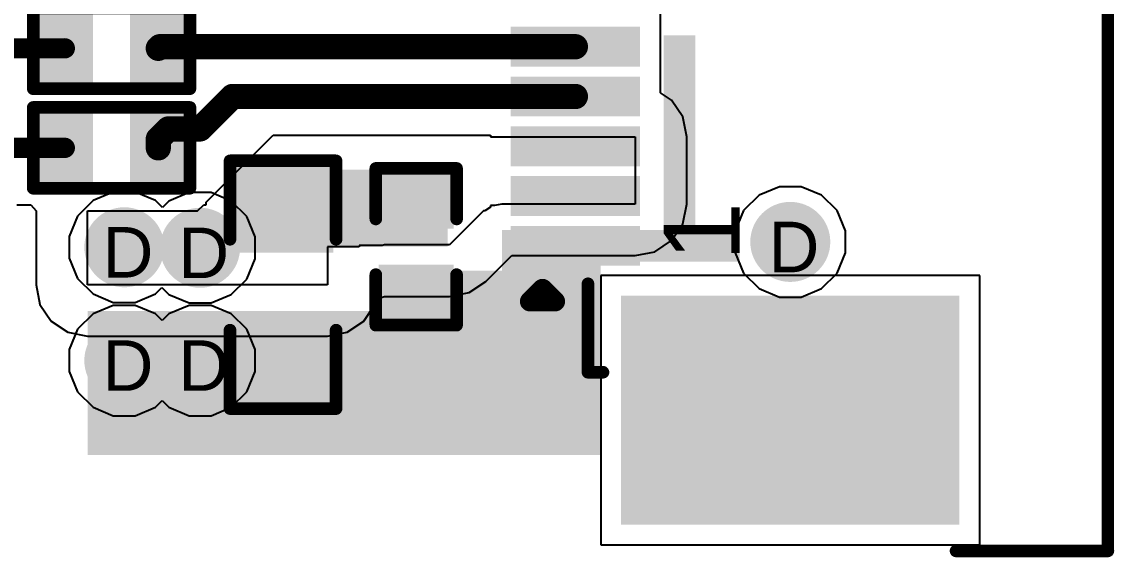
# Model space of a CAD drawing. Header units: inches. Extents: x 0 to 5032, y 0 to 5323.
# Drawn here: x 46.19 to 57.17, y 35.01 to 40.39 of the extents above; entities that cross this region are included whole.
import ezdxf

# ---------------------------------------------------------------- set-up
doc = ezdxf.new("R2010")
doc.units = ezdxf.units.IN
for name, color, linetype in [('Bottom Layer', 5, 'Continuous'), ('Bottom Solder', 6, 'Continuous'), ('Drill Drawing', 1, 'Continuous'), ('Layer 1', 16, 'Continuous'), ('Layer 2', 76, 'Continuous'), ('Top Layer', 1, 'Continuous'), ('Top Overlay', 2, 'Continuous'), ('Top Paste', 8, 'Continuous'), ('Top Solder', 216, 'Continuous'), ('Via Holes', 16, 'Continuous')]:
    doc.layers.add(name, color=color, linetype=linetype)
doc.styles.add('Arial', font='', dxfattribs={"height": 0.2})
doc.styles.get('Arial').set_extended_font_data('Arial')

# ---------------------------------------------------------------- blocks, each defined once
blk = doc.blocks.new('R___0402_399')
at = {"layer": 'Top Layer'}
for points in [[(-0.699, -0.318), (-0.699, 0.318), (-0.241, 0.318), (-0.241, -0.318)], [(0.241, -0.318), (0.241, 0.318), (0.699, 0.318), (0.699, -0.318)]]:
    blk.add_hatch(color=1, dxfattribs=at).paths.add_polyline_path(points)
at = {"layer": 'Top Paste'}
for points in [[(-0.699, -0.318), (-0.699, 0.318), (-0.241, 0.318), (-0.241, -0.318)], [(0.241, -0.318), (0.241, 0.318), (0.699, 0.318), (0.699, -0.318)]]:
    blk.add_hatch(color=8, dxfattribs=at).paths.add_polyline_path(points)
at = {"layer": 'Top Solder'}
for points in [[(-0.754, -0.373), (-0.754, 0.373), (-0.186, 0.373), (-0.186, -0.373)], [(0.186, -0.373), (0.186, 0.373), (0.754, 0.373), (0.754, -0.373)]]:
    blk.add_hatch(color=216, dxfattribs=at).paths.add_polyline_path(points)
at = {"layer": 'Top Overlay'}
for points in [[(-0.787, -0.406, 0.127, 0.127, 0), (-0.787, 0.406, 0.127, 0.127, 0)], [(-0.787, 0.406, 0.127, 0.127, 0), (0.787, 0.406, 0.127, 0.127, 0)], [(0.787, -0.406, 0.127, 0.127, 0), (0.787, 0.406, 0.127, 0.127, 0)], [(-0.787, -0.406, 0.127, 0.127, 0), (0.787, -0.406, 0.127, 0.127, 0)], [(-0.813, -0.432, 0.00323, 0.00323, 0), (0.813, -0.432, 0.00323, 0.00323, 0)]]:
    blk.add_lwpolyline(points, format="xyseb", dxfattribs=at)
for points in [[(-0.819, 0.406, 0.0635, 0.0635, 1), (-0.756, 0.406, 0.0635, 0.0635, 1)], [(-0.819, 0.406, 0.0635, 0.0635, 1), (-0.756, 0.406, 0.0635, 0.0635, 1)], [(0.756, 0.406, 0.0635, 0.0635, 1), (0.819, 0.406, 0.0635, 0.0635, 1)], [(0.756, 0.406, 0.0635, 0.0635, 1), (0.819, 0.406, 0.0635, 0.0635, 1)], [(-0.819, -0.406, 0.0635, 0.0635, 1), (-0.756, -0.406, 0.0635, 0.0635, 1)], [(-0.819, -0.406, 0.0635, 0.0635, 1), (-0.756, -0.406, 0.0635, 0.0635, 1)], [(-0.814, -0.432, 0.00161, 0.00161, 1), (-0.812, -0.432, 0.00161, 0.00161, 1)], [(0.756, -0.406, 0.0635, 0.0635, 1), (0.819, -0.406, 0.0635, 0.0635, 1)], [(0.756, -0.406, 0.0635, 0.0635, 1), (0.819, -0.406, 0.0635, 0.0635, 1)], [(0.812, -0.432, 0.00161, 0.00161, 1), (0.814, -0.432, 0.00161, 0.00161, 1)]]:
    blk.add_lwpolyline(points, format="xyseb", close=True, dxfattribs=at)
blk = doc.blocks.new('R___0402_400')
at = {"layer": 'Top Layer'}
for points in [[(-0.699, -0.318), (-0.699, 0.318), (-0.241, 0.318), (-0.241, -0.318)], [(0.241, -0.318), (0.241, 0.318), (0.699, 0.318), (0.699, -0.318)]]:
    blk.add_hatch(color=1, dxfattribs=at).paths.add_polyline_path(points)
at = {"layer": 'Top Paste'}
for points in [[(-0.699, -0.318), (-0.699, 0.318), (-0.241, 0.318), (-0.241, -0.318)], [(0.241, -0.318), (0.241, 0.318), (0.699, 0.318), (0.699, -0.318)]]:
    blk.add_hatch(color=8, dxfattribs=at).paths.add_polyline_path(points)
at = {"layer": 'Top Solder'}
for points in [[(-0.754, -0.373), (-0.754, 0.373), (-0.186, 0.373), (-0.186, -0.373)], [(0.186, -0.373), (0.186, 0.373), (0.754, 0.373), (0.754, -0.373)]]:
    blk.add_hatch(color=216, dxfattribs=at).paths.add_polyline_path(points)
at = {"layer": 'Top Overlay'}
for points in [[(-0.787, -0.406, 0.127, 0.127, 0), (-0.787, 0.406, 0.127, 0.127, 0)], [(-0.787, 0.406, 0.127, 0.127, 0), (0.787, 0.406, 0.127, 0.127, 0)], [(0.787, -0.406, 0.127, 0.127, 0), (0.787, 0.406, 0.127, 0.127, 0)], [(-0.787, -0.406, 0.127, 0.127, 0), (0.787, -0.406, 0.127, 0.127, 0)], [(-0.813, -0.432, 0.00323, 0.00323, 0), (0.813, -0.432, 0.00323, 0.00323, 0)]]:
    blk.add_lwpolyline(points, format="xyseb", dxfattribs=at)
for points in [[(-0.819, 0.406, 0.0635, 0.0635, 1), (-0.756, 0.406, 0.0635, 0.0635, 1)], [(-0.819, 0.406, 0.0635, 0.0635, 1), (-0.756, 0.406, 0.0635, 0.0635, 1)], [(0.756, 0.406, 0.0635, 0.0635, 1), (0.819, 0.406, 0.0635, 0.0635, 1)], [(0.756, 0.406, 0.0635, 0.0635, 1), (0.819, 0.406, 0.0635, 0.0635, 1)], [(-0.819, -0.406, 0.0635, 0.0635, 1), (-0.756, -0.406, 0.0635, 0.0635, 1)], [(-0.819, -0.406, 0.0635, 0.0635, 1), (-0.756, -0.406, 0.0635, 0.0635, 1)], [(-0.814, -0.432, 0.00161, 0.00161, 1), (-0.812, -0.432, 0.00161, 0.00161, 1)], [(0.756, -0.406, 0.0635, 0.0635, 1), (0.819, -0.406, 0.0635, 0.0635, 1)], [(0.756, -0.406, 0.0635, 0.0635, 1), (0.819, -0.406, 0.0635, 0.0635, 1)], [(0.812, -0.432, 0.00161, 0.00161, 1), (0.814, -0.432, 0.00161, 0.00161, 1)]]:
    blk.add_lwpolyline(points, format="xyseb", close=True, dxfattribs=at)
blk = doc.blocks.new('AFC07_S32ECA_00_430')
at = {"layer": 'Top Layer'}
for points in [[(-7.885, 1.679), (-7.585, 1.679), (-7.585, 0.48), (-7.885, 0.48)], [(-7.385, 1.679), (-7.085, 1.679), (-7.085, 0.48), (-7.385, 0.48)], [(-6.885, 1.679), (-6.585, 1.679), (-6.585, 0.48), (-6.885, 0.48)], [(-6.385, 1.679), (-6.085, 1.679), (-6.085, 0.48), (-6.385, 0.48)], [(-5.885, 1.679), (-5.585, 1.679), (-5.585, 0.48), (-5.885, 0.48)], [(-10.486, 0.57), (-8.286, 0.57), (-8.286, -2.729), (-10.486, -2.729)]]:
    blk.add_hatch(color=1, dxfattribs=at).paths.add_polyline_path(points)
at = {"layer": 'Top Paste'}
for points in [[(-7.885, 1.679), (-7.585, 1.679), (-7.585, 0.48), (-7.885, 0.48)], [(-7.385, 1.679), (-7.085, 1.679), (-7.085, 0.48), (-7.385, 0.48)], [(-6.885, 1.679), (-6.585, 1.679), (-6.585, 0.48), (-6.885, 0.48)], [(-6.385, 1.679), (-6.085, 1.679), (-6.085, 0.48), (-6.385, 0.48)], [(-5.885, 1.679), (-5.585, 1.679), (-5.585, 0.48), (-5.885, 0.48)], [(-10.486, 0.57), (-8.286, 0.57), (-8.286, -2.729), (-10.486, -2.729)]]:
    blk.add_hatch(color=8, dxfattribs=at).paths.add_polyline_path(points)
at = {"layer": 'Top Solder'}
for points in [[(-7.936, 1.73), (-7.535, 1.73), (-7.535, 0.429), (-7.936, 0.429)], [(-7.436, 1.73), (-7.035, 1.73), (-7.035, 0.429), (-7.436, 0.429)], [(-6.936, 1.73), (-6.535, 1.73), (-6.535, 0.429), (-6.936, 0.429)], [(-6.436, 1.73), (-6.035, 1.73), (-6.035, 0.429), (-6.436, 0.429)], [(-5.936, 1.73), (-5.535, 1.73), (-5.535, 0.429), (-5.936, 0.429)], [(-10.537, 0.621), (-8.236, 0.621), (-8.236, -2.78), (-10.537, -2.78)]]:
    blk.add_hatch(color=216, dxfattribs=at).paths.add_polyline_path(points)
at = {"layer": 'Top Overlay'}
for points in [[(-8.294, 1.537, 0.2, 0.2, 0), (-8.294, 1.283, 0.2, 0.2, 0)], [(-8.294, 1.537, 0.2, 0.2, 0), (-8.167, 1.41, 0.2, 0.2, 0)], [(-8.167, 1.41, 0.2, 0.2, 0), (-8.294, 1.283, 0.2, 0.2, 0)], [(-9.005, 0.953, 0.127, 0.127, 0), (-9.005, 0.802, 0.127, 0.127, 0)], [(-9.005, 0.953, 0.127, 0.127, 0), (-8.117, 0.953, 0.127, 0.127, 0)], [(-10.8, -2.746, 0.127, 0.127, 0), (-10.8, -4.271, 0.127, 0.127, 0)], [(-10.8, -4.271, 0.127, 0.127, 0), (10.8, -4.271, 0.127, 0.127, 0)]]:
    blk.add_lwpolyline(points, format="xyseb", dxfattribs=at)
for points in [[(-8.344, 1.537, 0.1, 0.1, 1), (-8.244, 1.537, 0.1, 0.1, 1)], [(-8.344, 1.537, 0.1, 0.1, 1), (-8.244, 1.537, 0.1, 0.1, 1)], [(-8.217, 1.41, 0.1, 0.1, 1), (-8.117, 1.41, 0.1, 0.1, 1)], [(-8.217, 1.41, 0.1, 0.1, 1), (-8.117, 1.41, 0.1, 0.1, 1)], [(-8.344, 1.283, 0.1, 0.1, 1), (-8.244, 1.283, 0.1, 0.1, 1)], [(-8.344, 1.283, 0.1, 0.1, 1), (-8.244, 1.283, 0.1, 0.1, 1)], [(-9.037, 0.953, 0.0635, 0.0635, 1), (-8.974, 0.953, 0.0635, 0.0635, 1)], [(-9.037, 0.953, 0.0635, 0.0635, 1), (-8.974, 0.953, 0.0635, 0.0635, 1)], [(-8.148, 0.953, 0.0635, 0.0635, 1), (-8.085, 0.953, 0.0635, 0.0635, 1)], [(-9.037, 0.802, 0.0635, 0.0635, 1), (-8.974, 0.802, 0.0635, 0.0635, 1)], [(-10.832, -2.746, 0.0635, 0.0635, 1), (-10.768, -2.746, 0.0635, 0.0635, 1)], [(-10.832, -4.271, 0.0635, 0.0635, 1), (-10.768, -4.271, 0.0635, 0.0635, 1)], [(-10.832, -4.271, 0.0635, 0.0635, 1), (-10.768, -4.271, 0.0635, 0.0635, 1)]]:
    blk.add_lwpolyline(points, format="xyseb", close=True, dxfattribs=at)
at = {"layer": 'Top Overlay', "style": 'Arial'}
blk.add_text('1', height=0.762, dxfattribs=at).set_placement((-7.888, -0.571))
blk = doc.blocks.new('C___0402_459')
at = {"layer": 'Top Layer'}
for points in [[(-0.699, -0.318), (-0.699, 0.318), (-0.241, 0.318), (-0.241, -0.318)], [(0.241, -0.318), (0.241, 0.318), (0.699, 0.318), (0.699, -0.318)]]:
    blk.add_hatch(color=1, dxfattribs=at).paths.add_polyline_path(points)
at = {"layer": 'Top Paste'}
for points in [[(-0.699, -0.318), (-0.699, 0.318), (-0.241, 0.318), (-0.241, -0.318)], [(0.241, -0.318), (0.241, 0.318), (0.699, 0.318), (0.699, -0.318)]]:
    blk.add_hatch(color=8, dxfattribs=at).paths.add_polyline_path(points)
at = {"layer": 'Top Solder'}
for points in [[(-0.758, -0.377), (-0.758, 0.377), (-0.181, 0.377), (-0.181, -0.377)], [(0.181, -0.377), (0.181, 0.377), (0.758, 0.377), (0.758, -0.377)]]:
    blk.add_hatch(color=216, dxfattribs=at).paths.add_polyline_path(points)
at = {"layer": 'Top Overlay'}
for points in [[(-0.787, 0.406, 0.127, 0.127, 0), (-0.279, 0.406, 0.127, 0.127, 0)], [(-0.787, 0.406, 0.127, 0.127, 0), (-0.787, -0.406, 0.127, 0.127, 0)], [(0.279, 0.406, 0.127, 0.127, 0), (0.787, 0.406, 0.127, 0.127, 0)], [(0.787, 0.406, 0.127, 0.127, 0), (0.787, -0.406, 0.127, 0.127, 0)], [(-0.787, -0.406, 0.127, 0.127, 0), (-0.279, -0.406, 0.127, 0.127, 0)], [(0.279, -0.406, 0.127, 0.127, 0), (0.787, -0.406, 0.127, 0.127, 0)]]:
    blk.add_lwpolyline(points, format="xyseb", dxfattribs=at)
for points in [[(-0.819, 0.406, 0.0635, 0.0635, 1), (-0.756, 0.406, 0.0635, 0.0635, 1)], [(-0.819, 0.406, 0.0635, 0.0635, 1), (-0.756, 0.406, 0.0635, 0.0635, 1)], [(-0.311, 0.406, 0.0635, 0.0635, 1), (-0.248, 0.406, 0.0635, 0.0635, 1)], [(0.248, 0.406, 0.0635, 0.0635, 1), (0.311, 0.406, 0.0635, 0.0635, 1)], [(0.756, 0.406, 0.0635, 0.0635, 1), (0.819, 0.406, 0.0635, 0.0635, 1)], [(0.756, 0.406, 0.0635, 0.0635, 1), (0.819, 0.406, 0.0635, 0.0635, 1)], [(-0.819, -0.406, 0.0635, 0.0635, 1), (-0.756, -0.406, 0.0635, 0.0635, 1)], [(-0.819, -0.406, 0.0635, 0.0635, 1), (-0.756, -0.406, 0.0635, 0.0635, 1)], [(-0.311, -0.406, 0.0635, 0.0635, 1), (-0.248, -0.406, 0.0635, 0.0635, 1)], [(0.248, -0.406, 0.0635, 0.0635, 1), (0.311, -0.406, 0.0635, 0.0635, 1)], [(0.756, -0.406, 0.0635, 0.0635, 1), (0.819, -0.406, 0.0635, 0.0635, 1)], [(0.756, -0.406, 0.0635, 0.0635, 1), (0.819, -0.406, 0.0635, 0.0635, 1)]]:
    blk.add_lwpolyline(points, format="xyseb", close=True, dxfattribs=at)
blk = doc.blocks.new('C___0603_460')
at = {"layer": 'Top Layer'}
for points in [[(-0.381, 0.445), (-0.381, -0.445), (-1.143, -0.445), (-1.143, 0.445)], [(1.143, 0.445), (1.143, -0.445), (0.381, -0.445), (0.381, 0.445)]]:
    blk.add_hatch(color=1, dxfattribs=at).paths.add_polyline_path(points)
at = {"layer": 'Top Paste'}
for points in [[(-0.381, 0.445), (-0.381, -0.445), (-1.143, -0.445), (-1.143, 0.445)], [(1.143, 0.445), (1.143, -0.445), (0.381, -0.445), (0.381, 0.445)]]:
    blk.add_hatch(color=8, dxfattribs=at).paths.add_polyline_path(points)
at = {"layer": 'Top Solder'}
for points in [[(-0.321, 0.504), (-0.321, -0.504), (-1.203, -0.504), (-1.203, 0.504)], [(1.203, 0.504), (1.203, -0.504), (0.321, -0.504), (0.321, 0.504)]]:
    blk.add_hatch(color=216, dxfattribs=at).paths.add_polyline_path(points)
at = {"layer": 'Top Overlay'}
for points in [[(-1.245, 0.533, 0.127, 0.127, 0), (-1.245, -0.533, 0.127, 0.127, 0)], [(-1.245, 0.533, 0.127, 0.127, 0), (-0.457, 0.533, 0.127, 0.127, 0)], [(0.457, 0.533, 0.127, 0.127, 0), (1.245, 0.533, 0.127, 0.127, 0)], [(1.245, 0.533, 0.127, 0.127, 0), (1.245, -0.533, 0.127, 0.127, 0)], [(-1.245, -0.533, 0.127, 0.127, 0), (-0.457, -0.533, 0.127, 0.127, 0)], [(0.457, -0.533, 0.127, 0.127, 0), (1.245, -0.533, 0.127, 0.127, 0)]]:
    blk.add_lwpolyline(points, format="xyseb", dxfattribs=at)
for points in [[(-1.276, 0.533, 0.0635, 0.0635, 1), (-1.213, 0.533, 0.0635, 0.0635, 1)], [(-1.276, 0.533, 0.0635, 0.0635, 1), (-1.213, 0.533, 0.0635, 0.0635, 1)], [(-0.489, 0.533, 0.0635, 0.0635, 1), (-0.425, 0.533, 0.0635, 0.0635, 1)], [(0.425, 0.533, 0.0635, 0.0635, 1), (0.489, 0.533, 0.0635, 0.0635, 1)], [(1.213, 0.533, 0.0635, 0.0635, 1), (1.276, 0.533, 0.0635, 0.0635, 1)], [(1.213, 0.533, 0.0635, 0.0635, 1), (1.276, 0.533, 0.0635, 0.0635, 1)], [(-1.276, -0.533, 0.0635, 0.0635, 1), (-1.213, -0.533, 0.0635, 0.0635, 1)], [(-1.276, -0.533, 0.0635, 0.0635, 1), (-1.213, -0.533, 0.0635, 0.0635, 1)], [(-0.489, -0.533, 0.0635, 0.0635, 1), (-0.425, -0.533, 0.0635, 0.0635, 1)], [(0.425, -0.533, 0.0635, 0.0635, 1), (0.489, -0.533, 0.0635, 0.0635, 1)], [(1.213, -0.533, 0.0635, 0.0635, 1), (1.276, -0.533, 0.0635, 0.0635, 1)], [(1.213, -0.533, 0.0635, 0.0635, 1), (1.276, -0.533, 0.0635, 0.0635, 1)]]:
    blk.add_lwpolyline(points, format="xyseb", close=True, dxfattribs=at)

msp = doc.modelspace()

# ---------------------------------------------------------------- hatches: boundary and pattern name
at = {"layer": 'Bottom Layer'}
h = msp.add_hatch(color=5, dxfattribs=at)
edge = h.paths.add_edge_path()
edge.add_arc((47.219, 38.128), 0.3, 0, 360)
h = msp.add_hatch(color=5, dxfattribs=at)
edge = h.paths.add_edge_path()
edge.add_arc((47.98, 38.123), 0.3, 0, 360)
h = msp.add_hatch(color=5, dxfattribs=at)
edge = h.paths.add_edge_path()
edge.add_arc((53.911, 38.182), 0.3, 0, 360)
h = msp.add_hatch(color=5, dxfattribs=at)
edge = h.paths.add_edge_path()
edge.add_arc((47.219, 36.99), 0.3, 0, 360)
h = msp.add_hatch(color=5, dxfattribs=at)
edge = h.paths.add_edge_path()
edge.add_arc((47.98, 36.99), 0.3, 0, 360)
at = {"layer": 'Bottom Solder'}
h = msp.add_hatch(color=6, dxfattribs=at)
edge = h.paths.add_edge_path()
edge.add_arc((47.219, 38.128), 0.402, 0, 360)
h = msp.add_hatch(color=6, dxfattribs=at)
edge = h.paths.add_edge_path()
edge.add_arc((53.911, 38.182), 0.402, 0, 360)
h = msp.add_hatch(color=6, dxfattribs=at)
edge = h.paths.add_edge_path()
edge.add_arc((47.98, 38.123), 0.402, 0, 360)
h = msp.add_hatch(color=6, dxfattribs=at)
edge = h.paths.add_edge_path()
edge.add_arc((47.219, 36.99), 0.402, 0, 360)
h = msp.add_hatch(color=6, dxfattribs=at)
edge = h.paths.add_edge_path()
edge.add_arc((47.98, 36.99), 0.402, 0, 360)
at = {"layer": 'Layer 1'}
h = msp.add_hatch(color=16, dxfattribs=at)
edge = h.paths.add_edge_path()
edge.add_arc((47.219, 38.128), 0.3, 0, 360)
h = msp.add_hatch(color=16, dxfattribs=at)
edge = h.paths.add_edge_path()
edge.add_arc((47.98, 38.123), 0.3, 0, 360)
h = msp.add_hatch(color=16, dxfattribs=at)
edge = h.paths.add_edge_path()
edge.add_arc((53.911, 38.182), 0.3, 0, 360)
h = msp.add_hatch(color=16, dxfattribs=at)
edge = h.paths.add_edge_path()
edge.add_arc((47.219, 36.99), 0.3, 0, 360)
h = msp.add_hatch(color=16, dxfattribs=at)
edge = h.paths.add_edge_path()
edge.add_arc((47.98, 36.99), 0.3, 0, 360)
at = {"layer": 'Layer 2'}
h = msp.add_hatch(color=76, dxfattribs=at)
edge = h.paths.add_edge_path()
edge.add_arc((47.219, 38.128), 0.3, 0, 360)
h = msp.add_hatch(color=76, dxfattribs=at)
edge = h.paths.add_edge_path()
edge.add_arc((47.98, 38.123), 0.3, 0, 360)
h = msp.add_hatch(color=76, dxfattribs=at)
edge = h.paths.add_edge_path()
edge.add_arc((53.911, 38.182), 0.3, 0, 360)
h = msp.add_hatch(color=76, dxfattribs=at)
edge = h.paths.add_edge_path()
edge.add_arc((47.219, 36.99), 0.3, 0, 360)
h = msp.add_hatch(color=76, dxfattribs=at)
edge = h.paths.add_edge_path()
edge.add_arc((47.98, 36.99), 0.3, 0, 360)
at = {"layer": 'Top Layer'}
for points in [[(52.637, 37.997), (52.957, 37.997), (52.957, 40.259), (52.637, 40.259)], [(48.37, 38.133), (50.469, 38.133), (50.469, 38.908), (48.37, 38.908)], [(52.007, 38.303), (51.014, 38.303), (51.014, 36.041), (52.007, 36.041)], [(52.362, 37.983), (52.362, 38.303), (51.014, 38.303), (51.014, 37.983)], [(51.142, 38.303), (51.142, 37.983), (53.404, 37.983), (53.404, 38.303)], [(49.834, 36.041), (52.007, 36.041), (52.007, 37.892), (49.834, 37.892)], [(46.85, 36.041), (52.007, 36.041), (52.007, 37.489), (46.85, 37.489)]]:
    msp.add_hatch(color=1, dxfattribs=at).paths.add_polyline_path(points)
h = msp.add_hatch(color=1, dxfattribs=at)
edge = h.paths.add_edge_path()
edge.add_arc((47.219, 38.128), 0.3, 0, 360)
h = msp.add_hatch(color=1, dxfattribs=at)
edge = h.paths.add_edge_path()
edge.add_arc((47.98, 38.123), 0.3, 0, 360)
h = msp.add_hatch(color=1, dxfattribs=at)
edge = h.paths.add_edge_path()
edge.add_arc((53.911, 38.182), 0.3, 0, 360)
h = msp.add_hatch(color=1, dxfattribs=at)
edge = h.paths.add_edge_path()
edge.add_arc((47.219, 36.99), 0.3, 0, 360)
h = msp.add_hatch(color=1, dxfattribs=at)
edge = h.paths.add_edge_path()
edge.add_arc((47.98, 36.99), 0.3, 0, 360)
at = {"layer": 'Top Solder'}
h = msp.add_hatch(color=216, dxfattribs=at)
edge = h.paths.add_edge_path()
edge.add_arc((47.219, 38.128), 0.402, 0, 360)
h = msp.add_hatch(color=216, dxfattribs=at)
edge = h.paths.add_edge_path()
edge.add_arc((53.911, 38.182), 0.402, 0, 360)
h = msp.add_hatch(color=216, dxfattribs=at)
edge = h.paths.add_edge_path()
edge.add_arc((47.98, 38.123), 0.402, 0, 360)
h = msp.add_hatch(color=216, dxfattribs=at)
edge = h.paths.add_edge_path()
edge.add_arc((47.219, 36.99), 0.402, 0, 360)
h = msp.add_hatch(color=216, dxfattribs=at)
edge = h.paths.add_edge_path()
edge.add_arc((47.98, 36.99), 0.402, 0, 360)
at = {"layer": 'Via Holes'}
h = msp.add_hatch(color=7, dxfattribs=at)
edge = h.paths.add_edge_path()
edge.add_arc((53.911, 38.182), 0.15, 0, 360)
h = msp.add_hatch(color=7, dxfattribs=at)
edge = h.paths.add_edge_path()
edge.add_arc((47.219, 38.128), 0.15, 0, 360)
h = msp.add_hatch(color=7, dxfattribs=at)
edge = h.paths.add_edge_path()
edge.add_arc((47.98, 38.123), 0.15, 0, 360)
h = msp.add_hatch(color=7, dxfattribs=at)
edge = h.paths.add_edge_path()
edge.add_arc((47.219, 36.99), 0.15, 0, 360)
h = msp.add_hatch(color=7, dxfattribs=at)
edge = h.paths.add_edge_path()
edge.add_arc((47.98, 36.99), 0.15, 0, 360)

# ---------------------------------------------------------------- linework, layer by layer
at = {"layer": 'Bottom Layer'}
for p, q in [((47.108, 38.682), (46.905, 38.598)), ((47.329, 38.682), (47.108, 38.682)), ((47.532, 38.598), (47.329, 38.682)), ((47.87, 38.677), (47.666, 38.592)), ((48.09, 38.677), (47.87, 38.677)), ((48.294, 38.592), (48.09, 38.677)), ((46.905, 38.598), (46.749, 38.442)), ((47.602, 38.528), (47.532, 38.598)), ((47.666, 38.592), (47.602, 38.528)), ((48.45, 38.436), (48.294, 38.592)), ((46.749, 38.442), (46.665, 38.238)), ((48.534, 38.233), (48.45, 38.436)), ((46.665, 38.238), (46.665, 38.018)), ((48.534, 38.012), (48.534, 38.233)), ((46.665, 38.018), (46.749, 37.814)), ((48.45, 37.809), (48.534, 38.012)), ((46.749, 37.814), (46.905, 37.659)), ((48.294, 37.653), (48.45, 37.809)), ((46.905, 37.659), (47.108, 37.574)), ((47.329, 37.574), (47.532, 37.659)), ((47.532, 37.659), (47.596, 37.723)), ((47.596, 37.723), (47.666, 37.653)), ((47.666, 37.653), (47.87, 37.569)), ((48.09, 37.569), (48.294, 37.653)), ((47.108, 37.574), (47.329, 37.574)), ((47.87, 37.569), (48.09, 37.569))]:
    msp.add_line(p, q, dxfattribs=at)
at = {"layer": 'Layer 1'}
for p, q in [((47.108, 38.682), (46.905, 38.598)), ((47.329, 38.682), (47.108, 38.682)), ((47.532, 38.598), (47.329, 38.682)), ((47.87, 38.677), (47.666, 38.592)), ((48.09, 38.677), (47.87, 38.677)), ((48.294, 38.592), (48.09, 38.677)), ((46.905, 38.598), (46.749, 38.442)), ((47.602, 38.528), (47.532, 38.598)), ((47.666, 38.592), (47.602, 38.528)), ((48.45, 38.436), (48.294, 38.592)), ((46.749, 38.442), (46.665, 38.238)), ((48.534, 38.233), (48.45, 38.436)), ((46.665, 38.238), (46.665, 38.018)), ((48.534, 38.012), (48.534, 38.233)), ((46.665, 38.018), (46.749, 37.814)), ((48.45, 37.809), (48.534, 38.012)), ((46.749, 37.814), (46.905, 37.659)), ((48.294, 37.653), (48.45, 37.809)), ((46.905, 37.659), (47.108, 37.574)), ((47.329, 37.574), (47.532, 37.659)), ((47.532, 37.659), (47.596, 37.723)), ((47.596, 37.723), (47.666, 37.653)), ((47.666, 37.653), (47.87, 37.569)), ((48.09, 37.569), (48.294, 37.653)), ((47.108, 37.574), (47.329, 37.574)), ((47.87, 37.569), (48.09, 37.569))]:
    msp.add_line(p, q, dxfattribs=at)
at = {"layer": 'Layer 2'}
for p, q in [((53.597, 38.652), (53.441, 38.496)), ((53.801, 38.736), (53.597, 38.652)), ((54.021, 38.736), (53.801, 38.736)), ((54.225, 38.652), (54.021, 38.736)), ((54.381, 38.496), (54.225, 38.652)), ((53.441, 38.496), (53.357, 38.292)), ((54.465, 38.292), (54.381, 38.496)), ((53.357, 38.292), (53.357, 38.072)), ((54.465, 38.072), (54.465, 38.292)), ((53.357, 38.072), (53.441, 37.868)), ((54.381, 37.868), (54.465, 38.072)), ((53.441, 37.868), (53.597, 37.713)), ((54.225, 37.713), (54.381, 37.868)), ((53.597, 37.713), (53.801, 37.628)), ((54.021, 37.628), (54.225, 37.713)), ((47.108, 37.544), (46.905, 37.46)), ((47.329, 37.544), (47.108, 37.544)), ((47.532, 37.46), (47.329, 37.544)), ((47.87, 37.544), (47.666, 37.46)), ((48.09, 37.544), (47.87, 37.544)), ((48.294, 37.46), (48.09, 37.544)), ((53.801, 37.628), (54.021, 37.628)), ((46.905, 37.46), (46.749, 37.304)), ((47.599, 37.393), (47.532, 37.46)), ((47.666, 37.46), (47.599, 37.393)), ((48.45, 37.304), (48.294, 37.46)), ((46.749, 37.304), (46.665, 37.101)), ((48.534, 37.101), (48.45, 37.304)), ((46.665, 37.101), (46.665, 36.88)), ((48.534, 36.88), (48.534, 37.101)), ((46.665, 36.88), (46.749, 36.677)), ((48.45, 36.677), (48.534, 36.88)), ((46.749, 36.677), (46.905, 36.521)), ((48.294, 36.521), (48.45, 36.677)), ((47.532, 36.521), (47.599, 36.588)), ((47.599, 36.588), (47.666, 36.521)), ((46.905, 36.521), (47.108, 36.436)), ((47.329, 36.436), (47.532, 36.521)), ((47.666, 36.521), (47.87, 36.436)), ((48.09, 36.436), (48.294, 36.521)), ((47.108, 36.436), (47.329, 36.436)), ((47.87, 36.436), (48.09, 36.436))]:
    msp.add_line(p, q, dxfattribs=at)
at = {"layer": 'Top Layer'}
for p, q in [((52.606, 39.68), (52.606, 40.739)), ((52.718, 39.605), (52.606, 39.68)), ((52.83, 39.437), (52.718, 39.605)), ((52.87, 39.239), (52.83, 39.437)), ((48.043, 38.582), (48.716, 39.254)), ((48.716, 39.254), (50.898, 39.254)), ((50.898, 39.254), (50.898, 39.239)), ((50.898, 39.239), (52.352, 39.239)), ((52.352, 39.239), (52.352, 38.562)), ((52.87, 38.562), (52.87, 39.239)), ((46.138, 38.555), (46.28, 38.555)), ((46.28, 38.555), (46.332, 38.493)), ((47.955, 38.493), (48.017, 38.555)), ((48.017, 38.555), (48.043, 38.555)), ((48.043, 38.555), (48.043, 38.582)), ((50.898, 38.531), (50.841, 38.493)), ((50.939, 38.547), (50.898, 38.547)), ((50.898, 38.547), (50.898, 38.531)), ((51.014, 38.562), (50.939, 38.547)), ((52.352, 38.562), (51.014, 38.562)), ((52.83, 38.364), (52.87, 38.562)), ((46.332, 38.493), (46.332, 37.752)), ((46.85, 37.752), (46.85, 38.493)), ((46.85, 38.493), (47.955, 38.493)), ((50.829, 38.493), (50.487, 38.151)), ((50.841, 38.493), (50.829, 38.493)), ((52.718, 38.196), (52.83, 38.364)), ((49.58, 38.133), (49.259, 38.133)), ((49.259, 38.133), (49.259, 37.752)), ((49.809, 38.146), (49.58, 38.146)), ((49.58, 38.146), (49.58, 38.133)), ((49.834, 38.151), (49.809, 38.146)), ((50.487, 38.151), (49.834, 38.151)), ((52.55, 38.083), (52.718, 38.196)), ((50.853, 37.785), (51.112, 38.044)), ((51.112, 38.044), (52.352, 38.044)), ((52.352, 38.044), (52.55, 38.083)), ((50.685, 37.673), (50.853, 37.785)), ((55.815, 37.846), (52.007, 37.846)), ((52.007, 37.846), (52.007, 35.138)), ((55.815, 35.138), (55.815, 37.846)), ((46.332, 37.752), (46.371, 37.554)), ((49.259, 37.752), (46.85, 37.752)), ((50.487, 37.633), (50.685, 37.673)), ((46.371, 37.554), (46.483, 37.386)), ((49.625, 37.386), (49.737, 37.554)), ((49.737, 37.554), (49.752, 37.628)), ((49.752, 37.628), (49.809, 37.628)), ((49.809, 37.628), (49.834, 37.633)), ((49.834, 37.633), (50.487, 37.633)), ((46.483, 37.386), (46.651, 37.274)), ((49.457, 37.274), (49.625, 37.386)), ((46.651, 37.274), (46.85, 37.234)), ((46.85, 37.234), (49.259, 37.234)), ((49.259, 37.234), (49.457, 37.274)), ((52.007, 35.138), (55.815, 35.138))]:
    msp.add_line(p, q, dxfattribs=at)
for points in [[(43.314, 40.127, 0.203, 0.203, 0), (46.621, 40.127, 0.203, 0.203, 0)], [(47.561, 40.127, 0.254, 0.254, 0), (47.577, 40.143, 0.254, 0.254, 0)], [(47.577, 40.143, 0.254, 0.254, 0), (51.752, 40.143, 0.254, 0.254, 0)], [(47.98, 39.317, 0.254, 0.254, 0), (48.305, 39.643, 0.254, 0.254, 0)], [(48.305, 39.643, 0.254, 0.254, 0), (51.752, 39.643, 0.254, 0.254, 0)], [(47.561, 39.216, 0.254, 0.254, 0), (47.662, 39.317, 0.254, 0.254, 0)], [(47.662, 39.317, 0.254, 0.254, 0), (47.98, 39.317, 0.254, 0.254, 0)], [(47.561, 39.127, 0.254, 0.254, 0), (47.561, 39.216, 0.254, 0.254, 0)], [(43.384, 39.127, 0.203, 0.203, 0), (46.621, 39.127, 0.203, 0.203, 0)]]:
    msp.add_lwpolyline(points, format="xyseb", dxfattribs=at)
for points in [[(46.57, 40.127, 0.102, 0.102, 1), (46.672, 40.127, 0.102, 0.102, 1)], [(47.497, 40.127, 0.127, 0.127, 1), (47.624, 40.127, 0.127, 0.127, 1)], [(47.513, 40.143, 0.127, 0.127, 1), (47.64, 40.143, 0.127, 0.127, 1)], [(47.513, 40.143, 0.127, 0.127, 1), (47.64, 40.143, 0.127, 0.127, 1)], [(51.688, 40.143, 0.127, 0.127, 1), (51.815, 40.143, 0.127, 0.127, 1)], [(48.242, 39.643, 0.127, 0.127, 1), (48.369, 39.643, 0.127, 0.127, 1)], [(48.242, 39.643, 0.127, 0.127, 1), (48.369, 39.643, 0.127, 0.127, 1)], [(51.688, 39.643, 0.127, 0.127, 1), (51.815, 39.643, 0.127, 0.127, 1)], [(47.599, 39.317, 0.127, 0.127, 1), (47.726, 39.317, 0.127, 0.127, 1)], [(47.599, 39.317, 0.127, 0.127, 1), (47.726, 39.317, 0.127, 0.127, 1)], [(47.916, 39.317, 0.127, 0.127, 1), (48.043, 39.317, 0.127, 0.127, 1)], [(47.916, 39.317, 0.127, 0.127, 1), (48.043, 39.317, 0.127, 0.127, 1)], [(47.497, 39.216, 0.127, 0.127, 1), (47.624, 39.216, 0.127, 0.127, 1)], [(47.497, 39.216, 0.127, 0.127, 1), (47.624, 39.216, 0.127, 0.127, 1)], [(46.57, 39.127, 0.102, 0.102, 1), (46.672, 39.127, 0.102, 0.102, 1)], [(47.497, 39.127, 0.127, 0.127, 1), (47.624, 39.127, 0.127, 0.127, 1)]]:
    msp.add_lwpolyline(points, format="xyseb", close=True, dxfattribs=at)

# ---------------------------------------------------------------- block references
at = {"rotation": 90}
for name, p in [('AFC07_S32ECA_00_430', (52.831, 45.878)), ('C___0603_460', (48.814, 37.752)), ('C___0402_459', (50.152, 38.133))]:
    msp.add_blockref(name, p, dxfattribs=at)
for name, p in [('R___0402_399', (47.091, 40.127)), ('R___0402_400', (47.091, 39.127))]:
    msp.add_blockref(name, p)

# ---------------------------------------------------------------- texts
at = {"layer": 'Drill Drawing', "style": 'Arial'}
for p in [(46.999, 37.824), (47.76, 37.818), (53.691, 37.877), (46.999, 36.686), (47.76, 36.686)]:
    msp.add_text('D', height=0.508, dxfattribs=at).set_placement(p)

doc.saveas('drawing.dxf')
